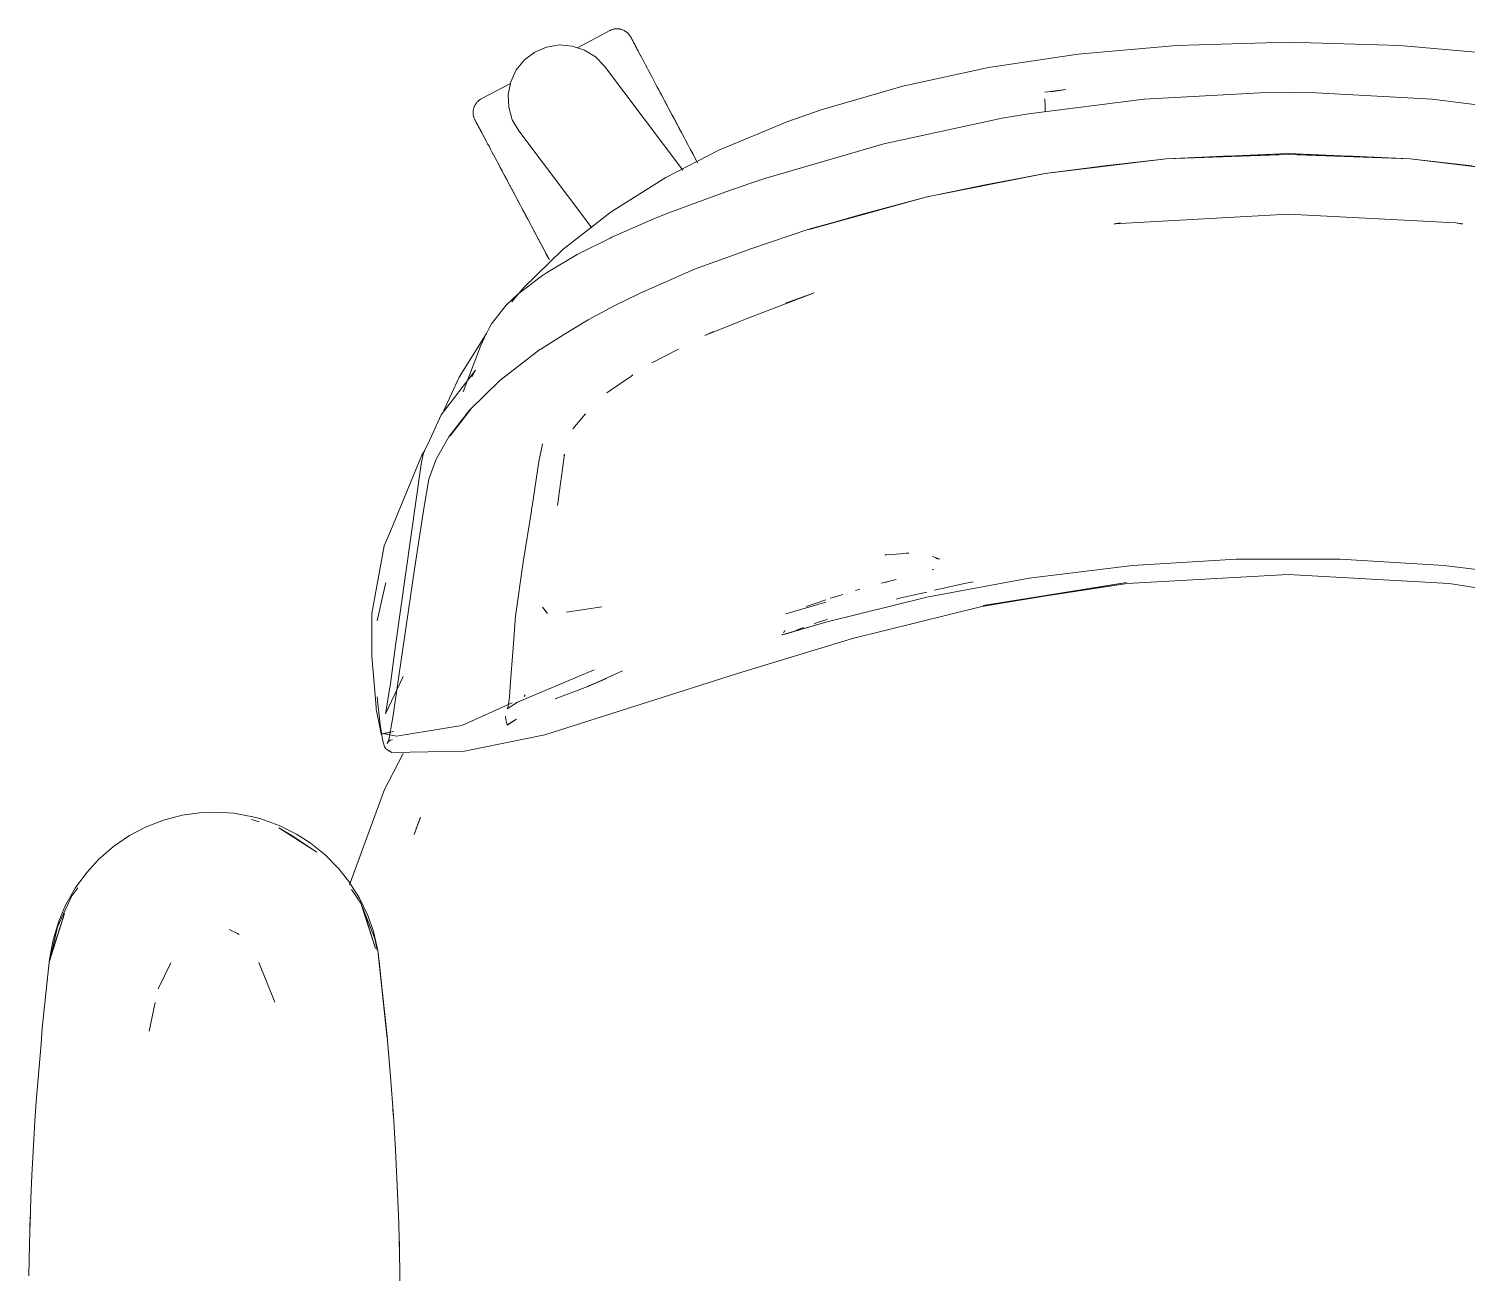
# Model space of a CAD drawing. Header units: millimetres. Extents: x 155927 to 317870, y -36033 to 97293.
# Drawn here: x 222678.2 to 223053.3, y 18440.7 to 18765.2 of the extents above; entities that cross this region are included whole.
import ezdxf

# ---------------------------------------------------------------- set-up
doc = ezdxf.new("R2010")
doc.units = ezdxf.units.MM
doc.header["$MEASUREMENT"] = 0
doc.layers.add('G-IMPT', color=8, linetype='CONTINUOUS', lineweight=9)
doc.layers.add('I-FURN', color=8, linetype='CONTINUOUS', lineweight=9)

msp = doc.modelspace()

# ---------------------------------------------------------------- linework, layer by layer
at = {"layer": 'G-IMPT'}
for p, q in [((222977.46, 18760.85), (222951.88, 18758.59)), ((223006.6, 18761.7), (222977.46, 18760.85)), ((223035.74, 18760.85), (223006.6, 18761.7)), ((223061.31, 18758.59), (223035.74, 18760.85)), ((222951.88, 18758.59), (222928.47, 18755.1)), ((222906.1, 18750.28), (222928.47, 18755.1)), ((222884.86, 18744.11), (222906.1, 18750.28)), ((222943.18, 18748.69), (222948.6, 18749.34)), ((222944.83, 18748.77), (222948.6, 18749.34)), ((222999.29, 18748.47), (222969.08, 18746.85)), ((222999.29, 18748.47), (223006.6, 18748.56)), ((223013.91, 18748.47), (223006.6, 18748.56)), ((223013.91, 18748.47), (223044.11, 18746.85)), ((222969.08, 18746.85), (222938.91, 18743.04)), ((222943.15, 18746.93), (222943.23, 18744.83)), ((222943.15, 18746.93), (222943.15, 18746.82)), ((222943.27, 18743.59), (222943.23, 18744.83)), ((223044.11, 18746.85), (223074.28, 18743.04)), ((222876.13, 18741.04), (222858.15, 18733.52)), ((222876.13, 18741.04), (222884.86, 18744.11)), ((222931.99, 18741.86), (222901.2, 18735.19)), ((222938.91, 18743.04), (222931.99, 18741.86)), ((222858.15, 18733.52), (222844.37, 18726.43)), ((222870.37, 18726.24), (222901.2, 18735.19)), ((222974.78, 18731.33), (222943.19, 18727.5)), ((222974.82, 18731.29), (222943.27, 18727.51)), ((222958.74, 18729.45), (222974.82, 18731.29)), ((223006.6, 18732.66), (222974.78, 18731.33)), ((222974.82, 18731.29), (223006.6, 18732.43)), ((222974.82, 18731.29), (222989.71, 18731.96)), ((222989.71, 18731.96), (223006.6, 18732.43)), ((223038.41, 18731.33), (223006.6, 18732.66)), ((223023.48, 18731.96), (223006.6, 18732.43)), ((223038.37, 18731.29), (223006.6, 18732.43)), ((223023.48, 18731.96), (223038.37, 18731.29)), ((223038.37, 18731.29), (223069.93, 18727.51)), ((223038.37, 18731.29), (223054.45, 18729.45)), ((223038.41, 18731.33), (223070.01, 18727.5)), ((222844.37, 18726.43), (222830.08, 18717.45)), ((222870.37, 18726.24), (222866.77, 18725.05)), ((222943.27, 18727.51), (222912.02, 18721.29)), ((222912.02, 18721.29), (222943.19, 18727.5)), ((222943.27, 18727.51), (222927.16, 18724.41)), ((222958.74, 18729.45), (222943.27, 18727.51)), ((222859.95, 18722.71), (222844.87, 18717.11)), ((222859.95, 18722.71), (222866.77, 18725.05)), ((222912.14, 18721.33), (222927.16, 18724.41)), ((222912.14, 18721.33), (222881.64, 18712.95)), ((222912.14, 18721.33), (222881.73, 18712.9)), ((222894.89, 18716.68), (222912.14, 18721.33)), ((222830.08, 18717.45), (222817.48, 18707.65)), ((222830.24, 18710.86), (222841.19, 18715.63)), ((222841.19, 18715.63), (222844.87, 18717.11)), ((222894.89, 18716.68), (222881.73, 18712.9)), ((223006.6, 18716.84), (222961.26, 18714.33)), ((223006.6, 18716.89), (223050.32, 18714.56)), ((223006.6, 18716.84), (223050.32, 18714.56)), ((222830.24, 18710.86), (222829.79, 18710.64)), ((222866.72, 18707.94), (222881.64, 18712.95)), ((222961.26, 18714.33), (222962.87, 18714.56)), ((222961.32, 18714.29), (222961.56, 18714.33)), ((222962.87, 18714.56), (222961.56, 18714.33)), ((223050.32, 18714.56), (223052.1, 18714.3)), ((223050.32, 18714.56), (223051.63, 18714.33)), ((223051.88, 18714.29), (223051.63, 18714.33)), ((222807.18, 18697.69), (222817.48, 18707.65)), ((222821.78, 18706.64), (222829.79, 18710.64)), ((222866.72, 18707.94), (222851.85, 18702.48)), ((222821.18, 18706.33), (222813.19, 18701.6)), ((222821.78, 18706.64), (222821.18, 18706.33)), ((222805.76, 18696.02), (222811.9, 18700.73)), ((222811.9, 18700.73), (222813.19, 18701.6)), ((222851.85, 18702.48), (222837.62, 18696.3)), ((222802.74, 18693.13), (222805.76, 18696.02)), ((222807.18, 18697.69), (222804.18, 18694.02)), ((222830.89, 18692.92), (222837.62, 18696.3)), ((222882.98, 18696.35), (222865.53, 18689.64)), ((222882.98, 18696.35), (222875.55, 18693.63)), ((222798.88, 18688.26), (222802.74, 18693.13)), ((222830.89, 18692.92), (222824.1, 18689.35)), ((222817.87, 18685.58), (222824.1, 18689.35)), ((222863.81, 18688.97), (222854.48, 18685.25)), ((222865.53, 18689.64), (222863.81, 18688.97)), ((222790.45, 18674.32), (222797.57, 18685.77)), ((222797.09, 18684.69), (222796.02, 18682.46)), ((222798.26, 18687.13), (222797.09, 18684.69)), ((222798.88, 18688.26), (222798.26, 18687.13)), ((222817.87, 18685.58), (222811.78, 18681.7)), ((222854.48, 18685.25), (222856.72, 18686.25)), ((222791.51, 18670.55), (222796.02, 18682.46)), ((222801.08, 18673.51), (222811.52, 18681.53)), ((222811.78, 18681.7), (222811.52, 18681.53)), ((222840.64, 18678.08), (222847.61, 18681.62)), ((222794.74, 18676.21), (222785.8, 18664.5)), ((222786.47, 18665.69), (222790.45, 18674.32)), ((222801.08, 18673.51), (222793.18, 18665.77)), ((222794.74, 18676.21), (222793.75, 18674.48)), ((222830.04, 18671.05), (222835.17, 18674.55)), ((222835.17, 18674.55), (222835.75, 18674.94)), ((222830.04, 18671.05), (222828.93, 18670.3)), ((222793.49, 18665.98), (222788.09, 18659.03)), ((222793.49, 18665.98), (222790.68, 18662.41)), ((222782.76, 18657.98), (222785.8, 18664.5)), ((222787.76, 18658.8), (222793.18, 18665.77)), ((222788.09, 18659.03), (222790.68, 18662.41)), ((222823.4, 18664.78), (222820.07, 18660.87)), ((222787.76, 18658.8), (222784.48, 18652.97)), ((222780.55, 18651.63), (222781.19, 18654.62)), ((222781.48, 18655.23), (222780.71, 18654.06)), ((222782.76, 18657.98), (222781.19, 18654.62)), ((222811.74, 18654.8), (222811.32, 18652.82)), ((222812.2, 18656.96), (222811.74, 18654.8)), ((222773.87, 18604.41), (222780.55, 18651.63)), ((222780.71, 18654.06), (222773.91, 18637.61)), ((222782.51, 18647.76), (222784.26, 18652.55)), ((222784.48, 18652.97), (222784.26, 18652.55)), ((222809.44, 18640.62), (222811.25, 18652.35)), ((222811.25, 18652.35), (222811.32, 18652.82)), ((222816.12, 18640.92), (222817.9, 18654.28)), ((222817.9, 18654.28), (222817.76, 18653.81)), ((222782.51, 18647.76), (222781.21, 18640.09)), ((222778.82, 18624.32), (222781.21, 18640.09)), ((222809.27, 18639.51), (222809.35, 18640.02)), ((222809.44, 18640.62), (222809.35, 18640.02)), ((222773.91, 18637.61), (222772.52, 18634.24)), ((222807.15, 18626.15), (222809.27, 18639.51)), ((222770.93, 18630.39), (222772.52, 18634.24)), ((222767.69, 18612.69), (222770.93, 18630.39)), ((222905.62, 18628.32), (222906.99, 18628.43)), ((222907.69, 18628.43), (222906.99, 18628.43)), ((222807.15, 18626.15), (222805.12, 18612.08)), ((222901.91, 18628.05), (222901.43, 18628.02)), ((222905.62, 18628.32), (222901.91, 18628.05)), ((222915.78, 18626.89), (222913.84, 18627.58)), ((222915.78, 18626.89), (222914.74, 18627.11)), ((222939.05, 18621.94), (222965.97, 18625.24)), ((222993.04, 18626.89), (222965.97, 18625.24)), ((223020.16, 18626.89), (222993.04, 18626.89)), ((223020.16, 18626.89), (223047.23, 18625.24)), ((223074.15, 18621.94), (223047.23, 18625.24)), ((222774.26, 18593.44), (222778.82, 18624.32)), ((222900.56, 18620.63), (222904.42, 18621.62)), ((222900.56, 18620.63), (222902.09, 18621.02)), ((222912.38, 18617.01), (222939.05, 18621.94)), ((222914.18, 18624.22), (222913.77, 18624.09)), ((222924.42, 18620.96), (222921.79, 18620.49)), ((222964.61, 18620.54), (223006.6, 18622.9)), ((223048.58, 18620.54), (223006.6, 18622.9)), ((222769.1, 18610.82), (222771.14, 18620.13)), ((222771.14, 18620.13), (222771.29, 18620.71)), ((222887.98, 18616.94), (222890.48, 18617.73)), ((222893.77, 18618.72), (222894.89, 18619.05)), ((222912.39, 18618.33), (222905.64, 18616.78)), ((222921.79, 18620.49), (222914.37, 18618.78)), ((222926.7, 18614.54), (222964.44, 18620.8)), ((222964.44, 18620.8), (222927.07, 18614.81)), ((222964.61, 18620.54), (222927.07, 18614.81)), ((223086.5, 18614.54), (223048.58, 18620.54)), ((222813.5, 18612.74), (222812.22, 18614.38)), ((222818.45, 18613.09), (222827.61, 18614.49)), ((222886.07, 18615.65), (222875.64, 18612.62)), ((222880.88, 18614.53), (222883.05, 18615.29)), ((222883.77, 18615.54), (222883.05, 18615.29)), ((222883.77, 18615.54), (222886.07, 18616.32)), ((222912.38, 18617.01), (222886.06, 18610.46)), ((222887.2, 18616.7), (222887.98, 18616.94)), ((222893.01, 18606.23), (222926.7, 18614.54)), ((222905.64, 18616.78), (222904.36, 18616.43)), ((222767.69, 18612.69), (222767.66, 18605.72)), ((222805.11, 18612), (222804.49, 18603.76)), ((222805.11, 18612), (222805.12, 18612.08)), ((222818.45, 18613.09), (222818.8, 18613.13)), ((222886.06, 18610.46), (222874.84, 18607.19)), ((222886.06, 18610.46), (222875.24, 18607.35)), ((222886.06, 18610.46), (222875.53, 18607.4)), ((222883.03, 18610.07), (222883.84, 18610.35)), ((222886.06, 18611.09), (222883.84, 18610.35)), ((222886.06, 18611.09), (222886.52, 18611.24)), ((222893.01, 18606.23), (222863.04, 18597.05)), ((222874.84, 18607.19), (222874.6, 18607.32)), ((222875.38, 18608.28), (222874.99, 18607.67)), ((222875.38, 18608.28), (222875.23, 18608.07)), ((222875.53, 18607.4), (222875.24, 18607.35)), ((222879.31, 18608.73), (222878.24, 18608.34)), ((222880.28, 18609.08), (222879.31, 18608.73)), ((222767.66, 18605.72), (222767.66, 18601.55)), ((222773.87, 18604.41), (222772.43, 18593.75)), ((222804.42, 18602.77), (222803.86, 18594.91)), ((222804.49, 18603.76), (222804.42, 18602.77)), ((222768, 18597.6), (222767.66, 18601.55)), ((222768.81, 18588.27), (222768, 18597.6)), ((222771.24, 18586.56), (222775.86, 18596.3)), ((222803.86, 18594.91), (222803.57, 18591.04)), ((222805.64, 18589.6), (222825.62, 18598.03)), ((222863.04, 18597.05), (222812.8, 18581.06)), ((222828.88, 18595.76), (222823.78, 18593.73)), ((222823.78, 18593.73), (222828.89, 18595.76)), ((222823.98, 18593.74), (222828.88, 18595.76)), ((222826.36, 18594.76), (222833.07, 18597.81)), ((222769.32, 18588.44), (222769.11, 18591.03)), ((222772.22, 18592.45), (222771.38, 18587.43)), ((222772.22, 18592.45), (222772.43, 18593.75)), ((222773.15, 18585.59), (222774.26, 18593.44)), ((222803.56, 18590.95), (222803.26, 18588.57)), ((222803.56, 18590.95), (222803.57, 18591.04)), ((222807.36, 18591.05), (222807.63, 18591.49)), ((222823.98, 18593.74), (222815.51, 18590.48)), ((222768.81, 18588.27), (222768.85, 18587.8)), ((222768.85, 18587.8), (222769.66, 18583.55)), ((222769.84, 18583.75), (222769.32, 18588.44)), ((222771.24, 18586.56), (222771.38, 18587.43)), ((222791.14, 18583.49), (222804.3, 18589.48)), ((222802.97, 18587.84), (222805.64, 18589.6)), ((222803.26, 18588.56), (222802.97, 18587.84)), ((222803.26, 18588.56), (222803.26, 18588.57)), ((222769.66, 18583.55), (222770.1, 18581.23)), ((222769.92, 18583.14), (222769.84, 18583.75)), ((222772.04, 18579.33), (222773.15, 18585.59)), ((222791.14, 18583.49), (222774.09, 18580.78)), ((222802.5, 18585.92), (222802.67, 18584.57)), ((222802.67, 18584.57), (222802.95, 18583.7)), ((222805.43, 18585.22), (222802.95, 18583.7)), ((222802.95, 18583.7), (222805.42, 18585.19)), ((222802.97, 18583.64), (222802.95, 18583.7)), ((222802.97, 18583.64), (222805.43, 18585.22)), ((222769.92, 18583.14), (222770.45, 18579.86)), ((222773.38, 18581.95), (222770.1, 18581.23)), ((222771, 18578), (222770.45, 18579.86)), ((222773.38, 18581.95), (222770.51, 18581.46)), ((222770.51, 18581.46), (222774.09, 18580.78)), ((222772.21, 18579.95), (222771.65, 18578.85)), ((222772.21, 18579.95), (222772.04, 18579.33)), ((222772.04, 18579.35), (222772.59, 18579.67)), ((222773.08, 18579.75), (222772.59, 18579.67)), ((222791.84, 18576.86), (222812.8, 18581.06)), ((222771, 18578), (222771.32, 18577.46)), ((222771.32, 18577.46), (222771.82, 18577.09)), ((222772.04, 18579.35), (222771.65, 18578.85)), ((222772.86, 18576.48), (222771.82, 18577.09)), ((222772.44, 18576.96), (222771.82, 18577.09)), ((222771.82, 18577.09), (222771.89, 18577.06)), ((222772.44, 18576.96), (222771.89, 18577.06)), ((222775.88, 18576.22), (222771.9, 18568.64)), ((222791.84, 18576.86), (222772.86, 18576.48)), ((222771.9, 18568.64), (222770.98, 18566.88)), ((222768.79, 18560.91), (222770.98, 18566.88)), ((222726.63, 18560.93), (222722.78, 18560.75)), ((222726.63, 18560.93), (222731.67, 18560.63)), ((222761.84, 18541.97), (222768.79, 18560.91)), ((222708.69, 18557.01), (222713.4, 18558.84)), ((222718.27, 18560.11), (222713.4, 18558.84)), ((222718.27, 18560.11), (222722.78, 18560.75)), ((222731.67, 18560.63), (222736.62, 18559.75)), ((222738.31, 18558.39), (222736.28, 18559)), ((222736.62, 18559.75), (222738.75, 18559.18)), ((222743.52, 18557.47), (222738.75, 18559.18)), ((222743.52, 18557.47), (222748.03, 18555.23)), ((222780.38, 18559.6), (222778.75, 18555.14)), ((222778.75, 18555.14), (222780.12, 18559.02)), ((222780.38, 18559.6), (222780.12, 18559.02)), ((222704.53, 18554.82), (222700.36, 18551.99)), ((222704.53, 18554.82), (222708.69, 18557.01)), ((222743.42, 18556.83), (222747.1, 18554.67)), ((222743.42, 18556.83), (222753.37, 18550.5)), ((222747.1, 18554.67), (222753.37, 18550.5)), ((222748.03, 18555.23), (222751.58, 18552.97)), ((222700.36, 18551.99), (222696.52, 18548.67)), ((222755.55, 18549.78), (222751.58, 18552.97)), ((222755.55, 18549.78), (222759.1, 18546.17)), ((222693.36, 18545.23), (222696.52, 18548.67)), ((222759.1, 18546.17), (222761.72, 18542.87)), ((222693.36, 18545.23), (222690.36, 18541.15)), ((222764.45, 18538.54), (222761.72, 18542.87)), ((222685.72, 18531.02), (222689.46, 18539.08)), ((222687.85, 18536.71), (222690.36, 18541.15)), ((222691.05, 18541.19), (222689.46, 18539.08)), ((222764.85, 18537.22), (222762.42, 18540.79)), ((222764.45, 18538.54), (222766.64, 18533.96)), ((222687.85, 18536.71), (222686.04, 18532.47)), ((222768.45, 18528), (222764.85, 18537.22)), ((222764.85, 18537.22), (222765.75, 18534.51)), ((222764.85, 18537.22), (222768.66, 18525.36)), ((222683.68, 18522.05), (222687.51, 18534.51)), ((222685.72, 18531.02), (222683.81, 18522.61)), ((222686.04, 18532.47), (222684.57, 18527.6)), ((222687.51, 18534.51), (222684.6, 18525.36)), ((222765.75, 18534.51), (222768.66, 18525.36)), ((222766.64, 18533.96), (222768.09, 18529.83)), ((222683.68, 18522.56), (222684.57, 18527.6)), ((222730.46, 18530.31), (222732.68, 18529.3)), ((222732.68, 18529.3), (222733.13, 18529)), ((222769.25, 18524.86), (222768.09, 18529.83)), ((222769.03, 18524.94), (222768.45, 18528)), ((222683.68, 18522.05), (222684.6, 18525.36)), ((222769.25, 18524.86), (222771.7, 18501.91)), ((222769.25, 18524.86), (222769.58, 18522.05)), ((222769.25, 18524.86), (222771.6, 18503.43)), ((222681.77, 18504.64), (222683.68, 18522.56)), ((222715.25, 18521.68), (222711.98, 18514.89)), ((222742.35, 18511.35), (222738.2, 18521.77)), ((222771.7, 18501.91), (222769.58, 18522.05)), ((222709.65, 18503.85), (222711.22, 18511.28)), ((222681.43, 18500.51), (222681.77, 18504.64)), ((222771.6, 18503.43), (222772.58, 18492.03)), ((222680.18, 18485.45), (222681.43, 18500.51)), ((222680.83, 18493.63), (222681, 18495.31)), ((222773.31, 18481.74), (222772.58, 18492.03)), ((222680.18, 18485.45), (222679.85, 18480.36)), ((222773.18, 18483.78), (222773.04, 18485.2)), ((222773.18, 18483.78), (222773.27, 18481.88)), ((222679.85, 18480.36), (222679.04, 18466.22)), ((222773.31, 18481.74), (222773.87, 18472.87)), ((222774.41, 18461.57), (222773.87, 18472.87)), ((222678.79, 18460.2), (222679.04, 18466.22)), ((222678.79, 18460.2), (222678.4, 18448.44)), ((222774.41, 18461.57), (222774.71, 18453.69)), ((222678.54, 18453.38), (222678.53, 18451.88)), ((222678.65, 18455.31), (222678.54, 18453.38)), ((222775, 18441.38), (222774.71, 18453.69)), ((222678.24, 18440.02), (222678.4, 18448.44)), ((222774.79, 18449.82), (222774.87, 18448.16)), ((222774.87, 18448.16), (222774.87, 18446.08)), ((222775, 18441.38), (222775.07, 18435.91))]:
    msp.add_line(p, q, dxfattribs=at)
at = {"layer": 'I-FURN'}
for p, q in [((222829.72, 18764.74), (222821.31, 18760.26)), ((222829.72, 18764.74), (222829.86, 18764.81)), ((222829.86, 18764.81), (222830.01, 18764.88)), ((222830.01, 18764.88), (222830.16, 18764.94)), ((222830.16, 18764.94), (222830.31, 18764.99)), ((222830.31, 18764.99), (222830.46, 18765.04)), ((222830.46, 18765.04), (222830.62, 18765.08)), ((222830.62, 18765.08), (222830.77, 18765.12)), ((222830.77, 18765.12), (222830.93, 18765.15)), ((222830.93, 18765.15), (222831.09, 18765.17)), ((222831.09, 18765.17), (222831.25, 18765.19)), ((222831.25, 18765.19), (222831.41, 18765.2)), ((222831.41, 18765.2), (222831.57, 18765.21)), ((222831.57, 18765.21), (222831.73, 18765.21)), ((222831.73, 18765.21), (222831.9, 18765.2)), ((222831.9, 18765.2), (222832.06, 18765.18)), ((222832.06, 18765.18), (222832.22, 18765.16)), ((222832.22, 18765.16), (222832.37, 18765.13)), ((222832.37, 18765.13), (222832.53, 18765.1)), ((222832.53, 18765.1), (222832.69, 18765.06)), ((222832.69, 18765.06), (222832.84, 18765.01)), ((222832.84, 18765.01), (222833, 18764.96)), ((222833, 18764.96), (222833.15, 18764.9)), ((222833.15, 18764.9), (222833.29, 18764.84)), ((222833.29, 18764.84), (222833.44, 18764.77)), ((222833.44, 18764.77), (222833.58, 18764.69)), ((222833.58, 18764.69), (222833.72, 18764.61)), ((222833.72, 18764.61), (222833.85, 18764.52)), ((222833.85, 18764.52), (222833.99, 18764.43)), ((222833.99, 18764.43), (222834.12, 18764.33)), ((222834.12, 18764.33), (222834.24, 18764.23)), ((222834.24, 18764.23), (222834.36, 18764.12)), ((222834.36, 18764.12), (222834.47, 18764.01)), ((222834.47, 18764.01), (222834.59, 18763.89)), ((222834.59, 18763.89), (222834.69, 18763.77)), ((222834.69, 18763.77), (222834.79, 18763.65)), ((222834.79, 18763.65), (222834.89, 18763.52)), ((222834.89, 18763.52), (222834.98, 18763.38)), ((222834.98, 18763.38), (222835.07, 18763.25)), ((222810.16, 18759.11), (222813.26, 18760.44)), ((222813.26, 18760.44), (222816.59, 18760.98)), ((222816.59, 18760.98), (222819.95, 18760.71)), ((222819.95, 18760.71), (222823.15, 18759.65)), ((222823.15, 18759.65), (222826.01, 18757.85)), ((222835.07, 18763.25), (222835.15, 18763.11)), ((222835.15, 18763.11), (222835.17, 18763.07)), ((222835.17, 18763.07), (222835.18, 18763.05)), ((222835.17, 18763.06), (222835.17, 18763.07)), ((222835.19, 18763.02), (222835.17, 18763.06)), ((222835.18, 18763.05), (222835.21, 18762.99)), ((222835.24, 18762.94), (222835.19, 18763.02)), ((222835.21, 18762.99), (222835.26, 18762.89)), ((222835.3, 18762.82), (222835.24, 18762.94)), ((222835.26, 18762.89), (222835.34, 18762.75)), ((222835.39, 18762.66), (222835.3, 18762.82)), ((222835.34, 18762.75), (222835.43, 18762.57)), ((222835.49, 18762.46), (222835.39, 18762.66)), ((222835.43, 18762.57), (222835.55, 18762.35)), ((222835.62, 18762.21), (222835.49, 18762.46)), ((222835.55, 18762.35), (222835.69, 18762.09)), ((222835.77, 18761.94), (222835.62, 18762.21)), ((222835.69, 18762.09), (222835.85, 18761.79)), ((222835.94, 18761.62), (222835.77, 18761.94)), ((222835.85, 18761.79), (222836.02, 18761.46)), ((222836.13, 18761.26), (222835.94, 18761.62)), ((222836.02, 18761.46), (222836.22, 18761.09)), ((222836.34, 18760.87), (222836.13, 18761.26)), ((222836.22, 18761.09), (222836.44, 18760.68)), ((222836.57, 18760.44), (222836.34, 18760.87)), ((222836.44, 18760.68), (222836.68, 18760.23)), ((222836.81, 18759.97), (222836.57, 18760.44)), ((222836.68, 18760.23), (222836.93, 18759.75)), ((222837.08, 18759.47), (222836.81, 18759.97)), ((222836.93, 18759.75), (222837.21, 18759.23)), ((222805.34, 18754.46), (222807.47, 18757.08)), ((222807.47, 18757.08), (222810.16, 18759.11)), ((222826.01, 18757.85), (222828.35, 18755.42)), ((222837.36, 18758.94), (222837.08, 18759.47)), ((222837.21, 18759.23), (222837.5, 18758.68)), ((222837.67, 18758.37), (222837.36, 18758.94)), ((222837.5, 18758.68), (222837.81, 18758.09)), ((222837.99, 18757.77), (222837.67, 18758.37)), ((222838.32, 18757.13), (222837.99, 18757.77)), ((222838.68, 18756.47), (222838.32, 18757.13)), ((222839.05, 18755.77), (222838.68, 18756.47)), ((222803.89, 18751.41), (222805.34, 18754.46)), ((222828.35, 18755.42), (222848.74, 18728.36)), ((222839.43, 18755.05), (222839.05, 18755.77)), ((222839.83, 18754.3), (222839.43, 18755.05)), ((222840.24, 18753.53), (222839.83, 18754.3)), ((222840.67, 18752.73), (222840.24, 18753.53)), ((222841.11, 18751.9), (222840.67, 18752.73)), ((222803.8, 18750.96), (222796.22, 18746.92)), ((222803.22, 18748.11), (222803.89, 18751.41)), ((222841.56, 18751.05), (222841.11, 18751.9)), ((222842.02, 18750.19), (222841.56, 18751.05)), ((222842.49, 18749.3), (222842.02, 18750.19)), ((222842.97, 18748.39), (222842.49, 18749.3)), ((222842.71, 18748.88), (222843.2, 18747.97)), ((222843.46, 18747.47), (222842.97, 18748.39)), ((222794.23, 18744.45), (222794.27, 18744.6)), ((222794.27, 18744.6), (222794.33, 18744.75)), ((222794.33, 18744.75), (222794.38, 18744.9)), ((222794.38, 18744.9), (222794.45, 18745.05)), ((222794.45, 18745.05), (222794.52, 18745.2)), ((222794.52, 18745.2), (222794.59, 18745.34)), ((222794.59, 18745.34), (222794.68, 18745.48)), ((222794.68, 18745.48), (222794.76, 18745.61)), ((222794.76, 18745.61), (222794.86, 18745.74)), ((222794.86, 18745.74), (222794.95, 18745.87)), ((222794.95, 18745.87), (222795.06, 18746)), ((222795.06, 18746), (222795.16, 18746.12)), ((222795.16, 18746.12), (222795.28, 18746.23)), ((222795.28, 18746.23), (222795.39, 18746.34)), ((222795.39, 18746.34), (222795.51, 18746.45)), ((222795.51, 18746.45), (222795.64, 18746.55)), ((222795.64, 18746.55), (222795.77, 18746.65)), ((222795.77, 18746.65), (222795.9, 18746.74)), ((222795.9, 18746.74), (222796.04, 18746.82)), ((222796.04, 18746.82), (222796.18, 18746.9)), ((222796.18, 18746.9), (222796.22, 18746.92)), ((222803.36, 18744.74), (222803.22, 18748.11)), ((222804.31, 18741.5), (222803.36, 18744.74)), ((222843.2, 18747.97), (222843.69, 18747.04)), ((222843.96, 18746.53), (222843.46, 18747.47)), ((222843.69, 18747.04), (222844.19, 18746.1)), ((222844.47, 18745.58), (222843.96, 18746.53)), ((222844.19, 18746.1), (222844.7, 18745.14)), ((222844.98, 18744.62), (222844.47, 18745.58)), ((222844.7, 18745.14), (222845.22, 18744.17)), ((222845.5, 18743.64), (222844.98, 18744.62)), ((222794.08, 18743.49), (222794.09, 18743.65)), ((222794.08, 18743.33), (222794.08, 18743.49)), ((222794.08, 18743.17), (222794.08, 18743.33)), ((222794.1, 18743.01), (222794.08, 18743.17)), ((222794.09, 18743.65), (222794.1, 18743.81)), ((222794.1, 18743.81), (222794.13, 18743.97)), ((222794.11, 18742.85), (222794.1, 18743.01)), ((222794.14, 18742.69), (222794.11, 18742.85)), ((222794.13, 18743.97), (222794.15, 18744.13)), ((222794.17, 18742.53), (222794.14, 18742.69)), ((222794.15, 18744.13), (222794.19, 18744.29)), ((222794.2, 18742.37), (222794.17, 18742.53)), ((222794.19, 18744.29), (222794.23, 18744.45)), ((222794.25, 18742.22), (222794.2, 18742.37)), ((222794.3, 18742.07), (222794.25, 18742.22)), ((222794.35, 18741.91), (222794.3, 18742.07)), ((222794.41, 18741.76), (222794.35, 18741.91)), ((222794.48, 18741.62), (222794.41, 18741.76)), ((222794.55, 18741.47), (222794.48, 18741.62)), ((222794.58, 18741.43), (222794.55, 18741.47)), ((222794.55, 18741.47), (222794.55, 18741.47)), ((222794.55, 18741.47), (222794.56, 18741.45)), ((222794.56, 18741.45), (222794.59, 18741.39)), ((222794.62, 18741.34), (222794.58, 18741.43)), ((222794.59, 18741.39), (222794.65, 18741.29)), ((222794.68, 18741.22), (222794.62, 18741.34)), ((222794.65, 18741.29), (222794.72, 18741.15)), ((222794.77, 18741.06), (222794.68, 18741.22)), ((222794.72, 18741.15), (222794.82, 18740.97)), ((222794.88, 18740.86), (222794.77, 18741.06)), ((222794.82, 18740.97), (222794.93, 18740.75)), ((222795.01, 18740.62), (222794.88, 18740.86)), ((222806, 18738.58), (222804.31, 18741.5)), ((222845.22, 18744.17), (222845.74, 18743.19)), ((222846.02, 18742.66), (222845.5, 18743.64)), ((222845.74, 18743.19), (222846.26, 18742.2)), ((222846.55, 18741.67), (222846.02, 18742.66)), ((222846.26, 18742.2), (222846.79, 18741.21)), ((222847.08, 18740.67), (222846.55, 18741.67)), ((222846.79, 18741.21), (222847.32, 18740.21)), ((222794.93, 18740.75), (222795.07, 18740.5)), ((222795.15, 18740.34), (222795.01, 18740.62)), ((222795.07, 18740.5), (222795.23, 18740.2)), ((222795.32, 18740.02), (222795.15, 18740.34)), ((222795.23, 18740.2), (222795.41, 18739.86)), ((222795.51, 18739.67), (222795.32, 18740.02)), ((222795.41, 18739.86), (222795.61, 18739.49)), ((222795.72, 18739.27), (222795.51, 18739.67)), ((222795.61, 18739.49), (222795.82, 18739.08)), ((222795.95, 18738.84), (222795.72, 18739.27)), ((222795.82, 18739.08), (222796.06, 18738.63)), ((222796.2, 18738.38), (222795.95, 18738.84)), ((222796.06, 18738.63), (222796.32, 18738.15)), ((222796.46, 18737.88), (222796.2, 18738.38)), ((222796.32, 18738.15), (222796.59, 18737.63)), ((222796.75, 18737.34), (222796.46, 18737.88)), ((222796.59, 18737.63), (222796.89, 18737.08)), ((222797.05, 18736.77), (222796.75, 18737.34)), ((222825.07, 18713.26), (222806, 18738.58)), ((222847.61, 18739.67), (222847.08, 18740.67)), ((222847.32, 18740.21), (222847.85, 18739.21)), ((222848.14, 18738.67), (222847.61, 18739.67)), ((222847.85, 18739.21), (222848.39, 18738.2)), ((222848.68, 18737.66), (222848.14, 18738.67)), ((222848.39, 18738.2), (222848.92, 18737.2)), ((222849.21, 18736.66), (222848.68, 18737.66)), ((222848.92, 18737.2), (222849.46, 18736.19)), ((222796.89, 18737.08), (222797.2, 18736.5)), ((222797.2, 18736.5), (222797.52, 18735.88)), ((222797.52, 18735.88), (222797.87, 18735.24)), ((222797.87, 18735.24), (222798.23, 18734.56)), ((222798.23, 18734.56), (222798.6, 18733.85)), ((222798.6, 18733.85), (222799, 18733.11)), ((222849.74, 18735.65), (222849.21, 18736.66)), ((222849.46, 18736.19), (222849.99, 18735.19)), ((222850.28, 18734.65), (222849.74, 18735.65)), ((222849.99, 18735.19), (222850.52, 18734.2)), ((222850.8, 18733.66), (222850.28, 18734.65)), ((222850.52, 18734.2), (222851.05, 18733.2)), ((222851.33, 18732.67), (222850.8, 18733.66)), ((222799, 18733.11), (222799.4, 18732.35)), ((222799.4, 18732.35), (222799.82, 18731.57)), ((222799.82, 18731.57), (222800.25, 18730.75)), ((222800.25, 18730.75), (222800.7, 18729.92)), ((222800.94, 18729.46), (222800.49, 18730.31)), ((222800.7, 18729.92), (222801.15, 18729.06)), ((222851.05, 18733.2), (222851.57, 18732.22)), ((222851.85, 18731.69), (222851.33, 18732.67)), ((222851.57, 18732.22), (222852.09, 18731.25)), ((222852.36, 18730.73), (222851.85, 18731.69)), ((222852.09, 18731.25), (222852.6, 18730.28)), ((222801.4, 18728.59), (222800.94, 18729.46)), ((222801.15, 18729.06), (222801.62, 18728.18)), ((222801.87, 18727.7), (222801.4, 18728.59)), ((222801.62, 18728.18), (222802.09, 18727.29)), ((222802.35, 18726.8), (222801.87, 18727.7)), ((222802.09, 18727.29), (222802.58, 18726.38)), ((222802.85, 18725.88), (222802.35, 18726.8)), ((222802.58, 18726.38), (222803.07, 18725.45)), ((222803.34, 18724.94), (222802.85, 18725.88)), ((222803.07, 18725.45), (222803.58, 18724.5)), ((222803.85, 18723.99), (222803.34, 18724.94)), ((222803.58, 18724.5), (222804.08, 18723.54)), ((222804.36, 18723.02), (222803.85, 18723.99)), ((222804.08, 18723.54), (222804.6, 18722.58)), ((222804.88, 18722.05), (222804.36, 18723.02)), ((222804.6, 18722.58), (222805.12, 18721.6)), ((222805.4, 18721.06), (222804.88, 18722.05)), ((222805.12, 18721.6), (222805.65, 18720.61)), ((222805.93, 18720.07), (222805.4, 18721.06)), ((222805.65, 18720.61), (222806.17, 18719.62)), ((222806.46, 18719.08), (222805.93, 18720.07)), ((222806.17, 18719.62), (222806.7, 18718.62)), ((222806.99, 18718.07), (222806.46, 18719.08)), ((222806.7, 18718.62), (222807.24, 18717.61)), ((222807.53, 18717.07), (222806.99, 18718.07)), ((222807.24, 18717.61), (222807.77, 18716.61)), ((222808.06, 18716.07), (222807.53, 18717.07)), ((222807.77, 18716.61), (222808.31, 18715.6)), ((222808.6, 18715.06), (222808.06, 18716.07)), ((222808.31, 18715.6), (222808.84, 18714.6)), ((222809.13, 18714.06), (222808.6, 18715.06)), ((222808.84, 18714.6), (222809.37, 18713.6)), ((222809.66, 18713.06), (222809.13, 18714.06)), ((222809.37, 18713.6), (222809.9, 18712.6)), ((222810.19, 18712.06), (222809.66, 18713.06)), ((222809.9, 18712.6), (222810.43, 18711.61)), ((222810.71, 18711.08), (222810.19, 18712.06)), ((222810.43, 18711.61), (222810.95, 18710.63)), ((222811.23, 18710.1), (222810.71, 18711.08)), ((222810.95, 18710.63), (222811.47, 18709.65)), ((222811.75, 18709.13), (222811.23, 18710.1)), ((222811.47, 18709.65), (222811.98, 18708.69)), ((222812.26, 18708.17), (222811.75, 18709.13)), ((222811.98, 18708.69), (222812.49, 18707.74)), ((222812.76, 18707.23), (222812.26, 18708.17)), ((222812.49, 18707.74), (222812.99, 18706.8)), ((222813.25, 18706.3), (222812.76, 18707.23)), ((222812.99, 18706.8), (222813.48, 18705.88)), ((222813.74, 18705.38), (222813.25, 18706.3)), ((222813.48, 18705.88), (222813.96, 18704.97))]:
    msp.add_line(p, q, dxfattribs=at)

doc.saveas('drawing.dxf')
